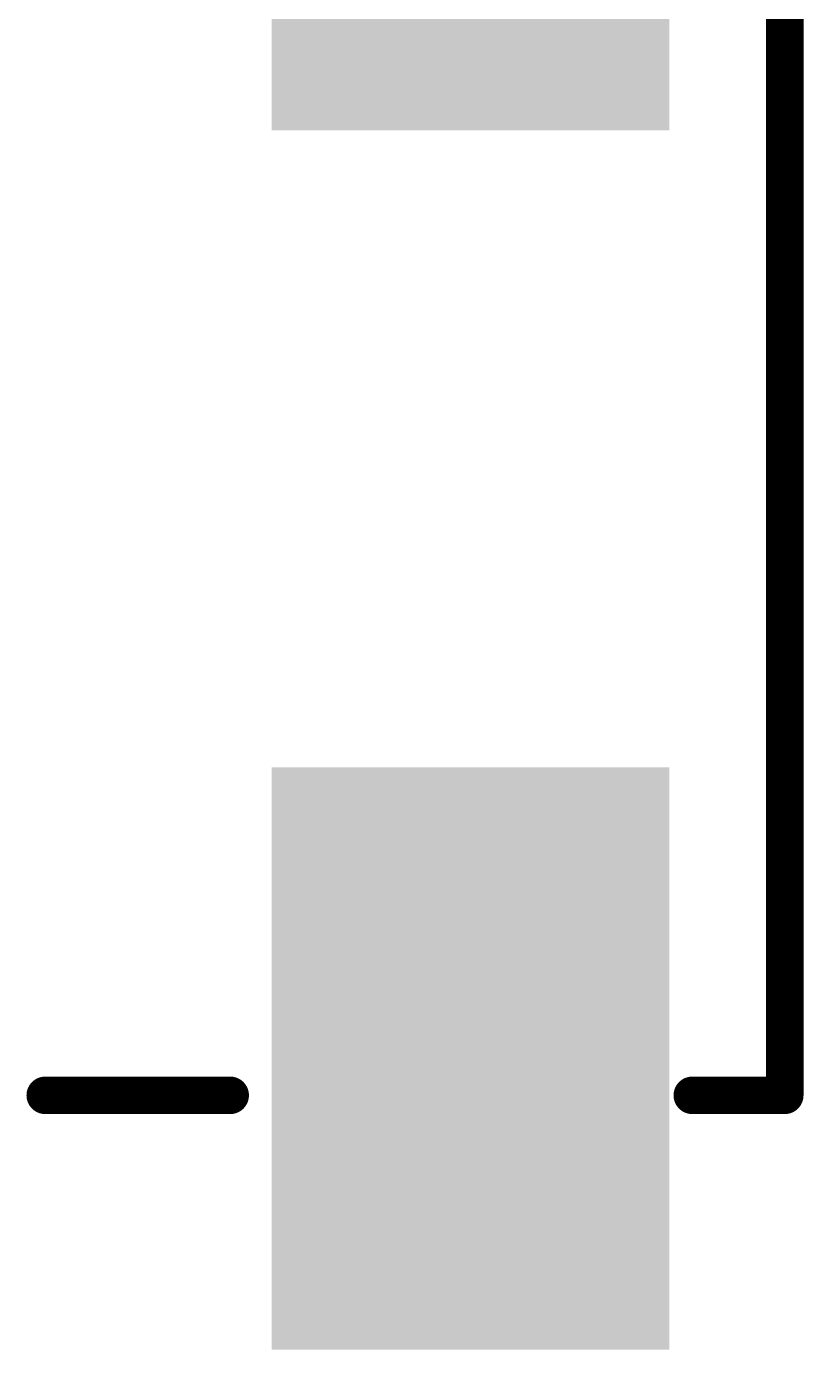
# Model space of a CAD drawing. Extents: x 18.8 to 58.3, y 22.4 to 94.7.
# Drawn here: x 31.599 to 33.701, y 40.916 to 44.498 of the extents above; entities that cross this region are included whole.
import ezdxf

# ---------------------------------------------------------------- set-up
doc = ezdxf.new("R2010")
doc.units = 0
doc.header["$MEASUREMENT"] = 0
doc.layers.get('0').update_dxf_attribs({"linetype": 'CONTINUOUS'})
doc.layers.add('SILKTOP_PHO', color=251, linetype='CONTINUOUS')
doc.layers.add('SOLDERTOP_PHO', color=7, linetype='CONTINUOUS')

# ---------------------------------------------------------------- blocks, each defined once
blk = doc.blocks.new('ROUND_33')
at = {"const_width": 0.0508}
blk.add_lwpolyline([(-0.0254, 0, 1), (0.0254, 0, 1)], format="xyb", close=True, dxfattribs=at)
blk = doc.blocks.new('RECTANGLE_229')
blk.add_solid([(0.538098, 0.788162), (0.538098, -0.788162), (-0.538098, 0.788162), (-0.538098, -0.788162)])

msp = doc.modelspace()

# ---------------------------------------------------------------- linework, layer by layer
at = {"layer": 'SILKTOP_PHO', "const_width": 0.1016}
for points in [[(33.64992, 44.854622), (33.64992, 41.604438)], [(31.649924, 41.604438), (32.15005, 41.604438)], [(33.64992, 41.604438), (33.399984, 41.604438)]]:
    msp.add_lwpolyline(points, dxfattribs=at)

# ---------------------------------------------------------------- block references
at = {"layer": 'SILKTOP_PHO'}
for p in [(31.649924, 41.604438), (32.15005, 41.604438), (33.399984, 41.604438), (33.64992, 41.604438), (33.64992, 41.604438)]:
    msp.add_blockref('ROUND_33', p, dxfattribs=at)
at = {"layer": 'SOLDERTOP_PHO'}
for p in [(32.800036, 45.004482), (32.800036, 41.704514)]:
    msp.add_blockref('RECTANGLE_229', p, dxfattribs=at)

doc.saveas('drawing.dxf')
